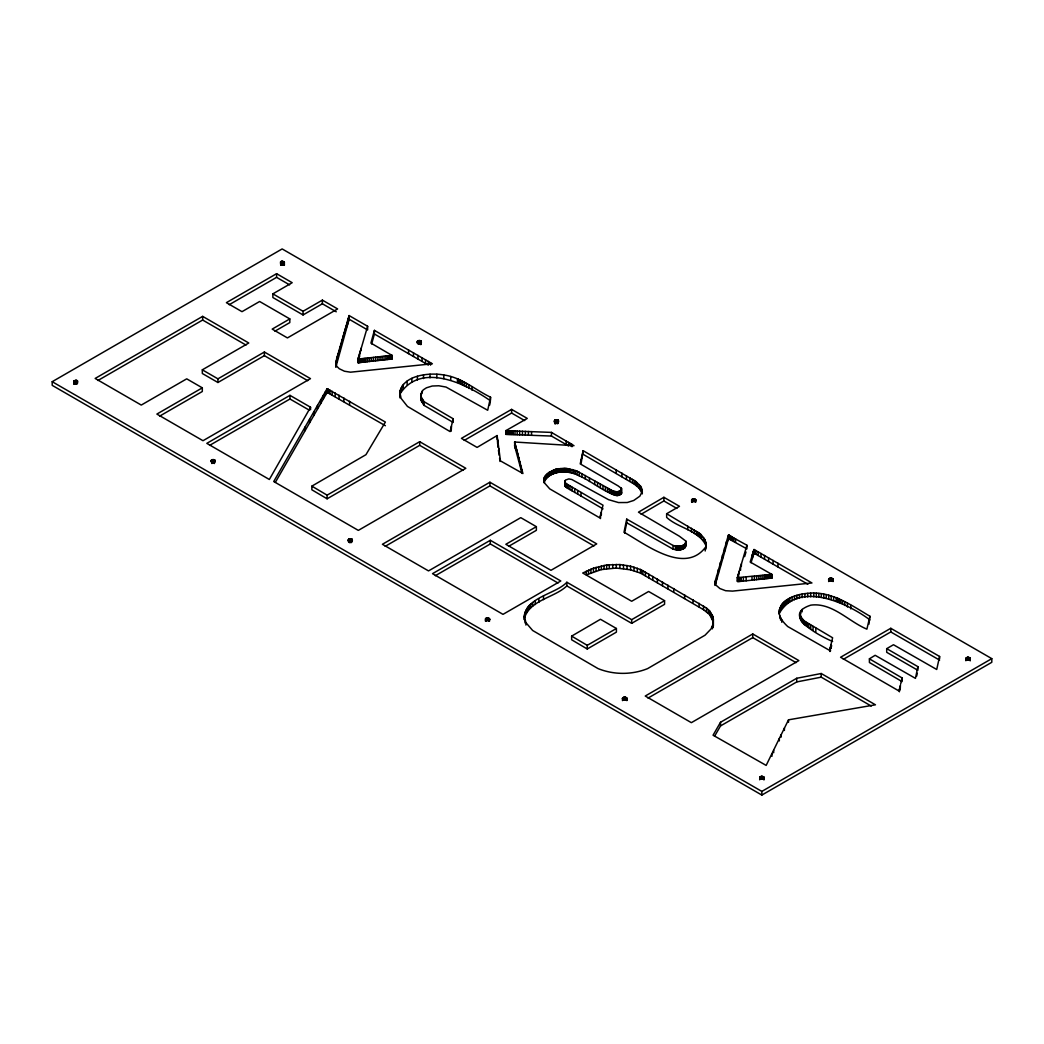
<?xml version="1.0" encoding="UTF-8"?>
<svg xmlns="http://www.w3.org/2000/svg" width="1044" height="1044" viewBox="0 0 1044 1044"><rect width="100%" height="100%" fill="white"/><g stroke="black" fill="none" stroke-linecap="round" stroke-linejoin="round"><path stroke-width="1.5" d="M715.088 581.795L715.088 585.449L728.451 538.717L728.568 535.011L728.451 538.717L746.917 548.896L746.917 545.229L728.451 535.063L715.088 581.795L715.949 585.097L719.864 588.529L725.632 590.721L732.536 591.113L811.945 582.97L754.042 549.509L750.192 562.011L771.829 574.383L771.829 578.05L739.648 581.482L737.534 581.456L737.495 580.751M746.917 545.229L737.39 577.658L771.829 574.383M713.209 617.656L713.183 627.431L713.039 617.043L709.685 611.001L706.501 608.039L641.146 569.776L630.563 566.187L619.875 564.556L606.668 564.961L593.475 568.184L582.735 573.012L631.672 601.266L648.624 591.478L664.571 600.678L664.571 604.332L631.672 623.333L566.853 585.906L566.853 582.252L631.672 619.666L664.571 600.678M399.878 397.842C397.359 375.801 427.923 372.003 443.817 374.992C461.422 377.315 475.111 389.764 490.563 397.229L487.692 410.253L446.023 387.063L438.806 385.771L432.229 386.019L426.461 387.794L423.185 389.921L420.862 393.862L421.071 400.478L424.125 405.398L453.2 422.442L453.2 418.774L424.125 401.744L421.071 396.824M421.071 400.478L421.28 396.12M543.833 479.013L544.772 483.268L549.744 488.879L599.791 517.876L603.014 505.231L565.913 483.476L564.765 481.506L565.678 480.044L568.81 478.896L571.773 479.483L608.508 499.658L618.518 502.569L627.261 502.516L633.76 500.454L639.855 496.174L642.282 491.411L640.651 486.308L635.587 481.336L583.113 450.669L580.216 463.875L618.231 485.969L621.572 488.553L621.258 490.093L617.2 491.907L612.828 490.928L577.097 471.144L565.939 468.364L556.256 469.147L549.196 472.332L544.511 477.043L543.833 482.667C549.601 469.696 568.38 469.839 579.263 475.855C592.261 481.454 603.419 492.142 617.2 495.574C618.883 495.456 623.164 493.838 621.049 491.62M779.137 614.016C778.498 599.452 796.089 594.297 807.717 593.331C830.985 590.63 851.082 605.115 869.939 616.26L868.921 624.221M524.584 613.911L524.323 619.744C522.835 597.377 555.773 594.428 566.853 582.252M706.083 546.482L705.091 539.774L700.159 533.771L666.646 513.726L679.487 506.301L663.88 497.296L638.458 512.173L679.409 536.238L685.791 541.053C685.804 547.134 677.125 546.743 673.041 545.464L626.726 519.116L624.012 532.257C644.774 543.663 684.994 575.805 706.083 546.482L706.083 548.922M335.907 361.916L336.533 366.026L339.287 368.741L344.429 371.22L350.51 372.186L432.373 363.795L374.404 330.361L370.907 343.084L391.944 355.365L358.105 359.058L367.618 326.276L349.114 315.562L336.664 358.718L335.816 367.227L349.114 319.216L349.114 315.562M399.826 395.78L400.139 390.104M626.726 519.116L626.726 522.77L673.041 549.118C677.125 550.41 685.804 550.788 685.791 544.707L685.36 544.002M832.616 641.447C823.155 637.688 778.954 615.425 810.849 605.128C832.303 602.323 848.367 621.402 866.885 629.154L869.939 616.26M624.612 533.001L626.726 522.77M917.872 666.646L917.872 670.3L886.708 652.304L886.708 648.65L917.872 666.646L915.457 678.365L875.146 655.293L869.404 658.829L869.404 662.496L902.094 681.601L902.094 677.947L869.404 658.829M916.658 676.16L917.271 673.236M583.113 450.669L581.195 463.079L581.195 459.412M489.61 405.229L490.249 402.332M900.424 685.047L900.215 689.614L900.215 685.96L898.975 690.984L840.577 657.263L890.78 628.292L939.587 656.467L936.716 669.491L893.481 644.735L886.708 648.65M713.183 623.777L711.029 628.958L705.052 635.196L647.606 668.617C631.855 674.946 613.859 674.946 598.095 668.617L532.662 630.498L525.915 622.642L524.323 616.091M399.826 392.126L401.079 398.364L407.46 406.416L450.081 431.59L453.2 418.774M779.137 611.588C779.059 617.722 783.561 622.537 787.698 626.517L829.575 650.399L832.616 637.78L804.232 620.958L800.918 617.017L800.161 613.428M831.637 645.61L830.985 648.389L830.985 644.735M900.646 684.107L902.094 677.947M830.515 650.386L830.306 651.273L830.306 647.606M358.562 360.415L357.988 362.712L391.944 359.019L391.905 355.26M603.014 508.885L566.814 487.731L565.052 486.256L565.209 484.155M371.69 343.92L374.404 334.015L374.404 330.361M751.027 562.729L754.042 553.163L754.042 549.509L753.82 553.555M744.607 556.648L745.99 551.989M626.909 698.606L624.873 699.78L622.446 698.606M869.939 619.914C847.519 602.988 798.386 580.347 779.372 613.246L779.372 609.592M764.077 777.806C759.119 782.178 759.119 773.199 764.077 777.584M833.099 579.564L831.063 580.738L828.636 579.564M970.267 658.764C965.308 663.136 965.295 654.157 970.267 658.529M73.733 381.582C78.705 377.21 78.705 386.189 73.733 381.804M284.386 262.762C279.414 267.147 279.414 258.168 284.386 262.54M489.727 619.405C484.755 623.777 484.755 614.799 489.727 619.183M524.584 617.578C530.574 599.674 554.755 597.612 566.853 585.906M622.446 698.384L624.482 697.209L626.909 698.384M695.917 500.363C690.945 504.735 690.945 495.756 695.917 500.141M828.636 579.342L830.672 578.154L833.099 579.342M400.139 393.758C420.954 361.615 466.551 383.879 490.563 400.883M779.333 738.473L766.165 765.409L713.065 735.198L720.517 722.278L796.729 678.274L821.223 673.51L875.446 704.804L788.52 719.825L779.333 738.473L779.333 740.914M310.551 407.238L269.352 479.483L206.803 443.361L289.958 395.35L310.551 407.238L310.551 409.679M327.111 498.81L311.856 489.793L311.856 486.139L365.935 454.701L385.38 422.063L327.137 388.707L273.724 481.519L358.327 530.391L465.833 468.312L419.701 441.69L327.111 495.156L327.111 498.81L419.701 445.344L463.04 470.361M275.329 482.38L327.137 392.361L327.137 388.707M714.553 736.268L720.517 725.932L720.517 722.278M417.496 341.114C416.034 343.137 420.367 343.841 421.358 342.393C422.22 339.535 415.134 340.044 417.496 343.541M348.487 539.356C347.026 541.379 351.358 542.084 352.35 540.635C353.211 537.777 346.125 538.286 348.487 541.784M554.677 420.314C553.216 422.337 557.548 423.042 558.54 421.593C559.401 418.735 552.315 419.244 554.677 422.742M505.792 430.689L527.272 418.422L511.612 409.378L461.422 438.363L477.095 447.406L497.114 435.557L500.467 460.9L522.927 473.519L514.562 442.017L573.991 445.684L551.454 432.399L505.909 430.702L505.909 434.356L551.454 436.053L568.602 445.958L568.602 442.304M211.554 459.973C209.439 461.761 213.811 463.014 214.973 461.631C216.747 458.903 209.009 458.668 211.554 462.414M506.431 433.939L505.792 434.343L505.948 430.585M641.133 514.274L663.88 500.95L663.88 497.296M571.642 636.122L600.457 619.275L616.404 628.488L616.404 632.142L587.237 648.99L571.642 639.776L571.642 636.122L587.237 645.336L587.237 648.99M52.2 381.699L282.154 248.929L991.8 658.647L991.8 662.301L761.846 795.071L52.2 385.353L52.2 381.699L761.846 791.404L991.8 658.647M307.706 380.682L264.38 355.665L217.922 382.495L202.314 373.491L202.314 369.824L248.785 343.006L202.653 316.371L95.148 378.45L141.266 405.072L186.719 378.841L202.314 387.846L202.314 391.5L159.628 416.151M336.246 311.791L322.374 303.778L303.047 314.949L272.862 297.514L272.862 293.86L292.19 282.702L276.595 273.685L226.391 302.669L241.999 311.673L259.63 301.494L289.814 318.916L289.814 322.583L274.898 331.196M97.94 380.486L202.653 320.038L245.979 345.055M229.184 304.717L276.595 277.352L289.593 284.855M289.814 318.916L272.184 329.108L287.439 337.917L337.63 308.933L322.374 300.124L303.047 311.282L272.862 293.86M202.314 387.846L156.874 414.077L202.993 440.712L310.499 378.646L264.38 352.011L217.922 378.841L202.314 369.824M209.622 445.383L289.958 399.004L309.181 410.096M464.215 440.411L511.612 413.046L524.662 420.575M536.368 526.672L505.844 544.289L550.958 570.324L596.737 543.898L489.91 482.224L382.404 544.289L428.523 570.911L520.773 517.654L536.368 526.672L536.368 530.326L508.624 546.338M385.197 546.338L489.91 485.878L593.932 545.934M490.328 540.283L432.516 573.665L502.999 614.355L560.811 580.986L490.328 540.283L490.328 543.95L557.992 583.009M435.335 575.701L490.328 543.95M587.237 645.336L616.404 628.488M752.75 633.969L645.231 696.035L691.363 722.67L798.869 660.591L752.75 633.969L752.75 637.623L648.024 698.084M720.517 725.932L796.729 681.928L821.223 677.164L871.27 706.057M843.369 659.312L890.78 631.946L939.587 660.121M713.326 621.976L709.685 614.655L703.539 609.696L640.429 573.052L630.563 569.841L616.286 568.053L601.357 569.593L586.297 574.866L586.297 571.212M515.41 445.605L514.562 445.671L522.052 473.415L522.052 469.761M327.137 392.361L385.38 425.73M754.042 553.163L807.873 584.262M374.404 334.015L428.392 365.087L428.392 361.433M583.113 454.323L634.282 484.116L639.202 488.187L642.191 493.407L642.191 489.753M663.88 500.95L676.89 508.454M752.75 637.623L796.076 662.64M349.114 319.216L367.618 329.943L367.618 326.276M706.031 542.084L706.031 545.738C699.023 530.195 678.104 528.12 666.646 517.38L666.646 513.726M311.856 486.139L327.111 495.156M771.177 577.645L771.829 578.05M391.944 359.019L390.991 358.275L390.991 354.608M498.471 450.356L499.162 455.301M499.593 458.394L500.037 461.474M497.479 439.224L498.001 446.884L498.001 443.23M582.056 455.484L582.213 458.42M800.161 617.082L800.187 618.27M970.202 658.307L970.202 660.748M970.072 658.098L970.072 660.539M969.876 657.903L969.876 660.343M969.628 657.733L969.628 660.173M969.328 657.589L969.328 660.03M968.989 657.472L968.989 659.912M968.623 657.394L968.623 659.834M968.232 657.355L968.232 659.795M967.84 657.355L967.84 659.795M967.462 657.394L967.462 659.834M967.096 657.472L967.096 659.912M966.757 657.589L966.757 660.03M966.457 657.733L966.457 660.173M966.209 657.903L966.209 660.343M966.013 658.098L965.883 660.748M939.587 656.467L939.587 658.908M900.006 686.821L900.006 689.249M899.824 687.604L899.824 690.045M899.393 689.353L899.393 691.794M890.78 628.292L890.78 631.946M850.769 605.233L850.769 608.887M847.454 603.341L847.454 606.995M844.753 601.814L844.753 605.468M842.586 600.6L842.586 604.267M840.838 599.674L840.838 603.328M839.428 598.943L839.428 602.61M838.241 598.382L838.241 602.049M837.197 597.938L837.197 601.592M836.192 597.546L836.192 601.2M833.673 596.646L833.673 600.313M833.021 579.12L833.021 581.547M832.89 578.898L832.89 581.338M832.694 578.702L832.694 581.143M832.446 578.533L832.446 580.973M832.146 578.389L832.146 580.829M831.807 578.272L831.807 580.712M831.442 578.193L831.442 580.634M831.063 578.154L831.063 580.594M831.181 595.863L831.181 599.517M830.672 578.154L830.672 580.594M830.75 645.753L830.75 648.193M830.28 578.193L830.28 580.634M829.915 578.272L829.915 580.712M830.124 648.402L829.954 651.521M829.575 578.389L829.575 580.829M829.275 578.533L829.275 580.973M829.027 578.702L828.832 581.338M828.701 579.12L828.701 581.547M828.714 595.184L828.714 598.838M826.248 594.597L826.248 598.264M823.794 594.127L823.794 597.781M821.315 593.736L821.315 597.403M821.223 673.51L821.223 677.164M818.835 593.462L818.835 597.116M816.33 593.266L816.33 596.933M815.821 628.07L815.821 631.737M813.798 593.175L813.798 596.842M813.054 626.465L813.054 630.119M810.692 593.188L810.692 596.842M810.731 625.095L810.731 628.749M808.8 623.934L808.8 627.588M807.717 593.331L807.717 596.985M807.221 622.968L807.221 626.622M805.968 622.159L805.968 625.826M804.976 621.506L804.976 625.16M804.859 593.605L804.859 597.259M804.232 620.958L804.232 624.612M803.684 620.501L803.684 624.168M802.549 619.379L802.549 623.033M802.118 594.023L802.118 597.677M802.131 609.409L802.131 611.849M801.622 618.205L801.622 621.872M800.813 611.158L800.813 613.598M800.918 617.017L800.918 620.671M800.435 615.816L800.435 619.47M799.469 594.571L799.469 598.225M796.924 595.263L796.924 598.917M796.729 678.274L796.729 681.928M794.471 596.098L794.471 599.752M792.096 597.077L792.096 600.731M789.812 598.186L789.812 601.853M788.364 598.982L788.364 602.636M788.52 719.825L788.52 722.265M787.059 599.765L787.059 603.419M785.884 600.548L785.884 604.202M784.827 601.331L784.827 604.998M784.396 728.007L784.396 730.448M783.861 602.14L783.861 605.794M783.013 602.975L783.013 606.629M782.243 603.837L782.243 607.504M781.786 619.836L781.786 622.276M781.551 604.75L781.551 608.404M781.16 734.676L781.16 737.103M780.925 605.716L780.925 609.37M780.586 617.735L780.586 620.175M779.959 607.634L779.959 611.288M779.737 615.66L779.737 618.1M777.976 563.238L777.976 566.905M773.669 750.323L773.669 752.763M773.095 560.419L773.095 564.073M771.973 753.859L771.973 756.287M771.673 574.278L771.738 578.063M771.503 574.435L771.503 578.089M771.177 573.991L771.138 578.128M770.655 574.526L770.655 578.193M770.067 574.591L770.067 578.245M769.389 574.657L769.389 578.324M768.593 557.809L768.593 561.476M768.632 574.735L768.632 578.402M767.823 574.826L767.823 578.48M766.962 574.905L766.962 578.572M765.904 575.022L765.904 578.676M764.534 555.473L764.534 559.14M764.521 575.166L764.521 578.82M764.012 777.362L764.012 779.79M763.882 777.141L763.882 779.581M763.686 776.945L763.686 779.385M763.438 776.775L763.438 779.216M763.138 776.632L763.138 779.072M762.851 575.335L762.851 579.002M762.799 776.514L762.799 778.954M762.433 776.436L762.433 778.876M762.042 776.397L762.042 778.837M761.846 791.404L761.846 795.071M761.663 776.397L761.663 778.837M761.272 776.436L761.272 778.876M761.024 553.464L761.024 557.118M760.946 575.544L760.946 579.198M760.906 776.514L760.906 778.954M760.567 776.632L760.567 779.072M760.267 776.775L760.267 779.216M760.019 776.945L760.019 779.385M759.823 777.141L759.693 779.79M758.857 575.766L758.857 579.42M758.14 551.806L758.14 555.46M756.652 576.014L756.652 579.668M755.947 550.566L755.947 554.22M754.564 549.783L754.564 553.437M754.355 576.262L754.355 579.916M753.651 550.371L753.651 554.025M753.429 550.984L753.429 554.638M753.181 551.741L753.181 555.395M752.907 552.615L752.907 556.269M752.607 553.594L752.607 557.248M752.293 554.638L752.293 558.305M752.032 576.523L752.032 580.177M746.16 577.175L746.16 580.829M743.354 577.476L743.354 581.13M741.37 563.838L741.37 566.279M741.214 577.697L741.214 581.351M740.574 566.54L740.574 570.194M739.648 577.828L739.648 581.482M739.165 571.316L739.165 573.756M738.578 573.3L738.578 576.954M738.565 577.893L738.565 581.547M738.095 574.957L738.095 577.397M737.886 577.88L737.886 581.534M737.495 577.084L737.534 581.456M737.39 577.462L737.39 581.325M735.55 538.678L735.55 542.332M733.697 537.621L733.697 541.275M732.17 536.76L732.17 540.414M730.957 536.094L730.957 539.748M730.017 535.598L730.017 539.265M729.325 535.259L729.325 538.926M728.856 535.076L728.856 538.73M727.707 537.242L727.707 540.896M726.337 541.758L726.337 545.412M724.523 547.93L724.523 551.584M722.448 555.069L722.448 558.723M720.321 562.52L720.321 566.174M718.324 569.593L718.324 573.247M716.654 575.609L716.654 579.263M715.518 579.903L715.518 583.57M713.391 619.04L713.365 626.008M713.039 617.043L713.039 620.697M712.804 616.417L712.804 620.071M712.504 615.751L712.504 619.418M712.426 626.413L712.426 628.84M712.125 615.033L712.125 618.687M711.643 614.211L711.643 617.865M710.625 612.45L710.625 616.104M709.685 611.001L709.685 614.655M708.432 609.618L708.432 613.272M706.501 608.039L706.501 611.706M705.091 539.774L705.091 543.428M705.209 548.544L705.209 550.984M703.565 537.386L703.565 541.04M703.539 606.029L703.539 609.696M701.438 534.946L701.438 538.6M700.824 534.345L700.824 538.012M700.159 533.771L700.159 537.425M699.31 533.132L699.31 536.786M699.154 603.328L699.154 606.982M698.149 532.336L698.149 536.003M696.544 531.331L696.544 534.985M695.709 499.698L695.709 502.138M695.513 499.502L695.513 501.942M695.265 499.332L695.265 501.772M694.965 499.189L694.965 501.629M694.625 499.071L694.625 501.512M694.26 499.006L694.26 501.433M694.364 530L694.364 533.654M693.882 498.967L693.882 501.394M693.49 498.967L693.49 501.394M693.099 499.006L693.099 501.433M692.968 599.674L692.968 603.341M692.733 499.071L692.733 501.512M692.394 499.189L692.394 501.629M692.107 499.332L692.107 501.772M691.846 499.502L691.846 501.942M691.65 499.698L691.65 502.138M691.48 528.277L691.48 531.944M687.748 526.085L687.748 529.739M685.791 541.053L685.712 546.077M685.621 542.841L685.49 546.899M685.295 543.598L685.295 547.265M685.06 543.937L685.06 547.591M684.747 544.25L684.747 547.904M684.629 594.832L684.629 598.486M684.381 544.55L684.381 548.204M683.924 544.837L683.924 548.491M683.402 545.125L683.402 548.779M682.789 545.412L682.789 549.066M682.084 545.686L682.084 549.34M681.354 545.908L681.354 549.562M680.597 546.077L680.597 549.731M679.814 546.182L679.814 549.849M679.005 546.247L679.005 549.901M678.156 546.247L678.156 549.901M677.282 546.195L677.282 549.862M676.381 546.09L676.381 549.757M675.442 545.934L675.442 549.588M673.745 588.529L673.745 592.183M673.041 545.464L673.041 549.118M667.964 585.175L667.964 588.842M662.483 582.004L662.483 585.671M657.394 579.068L657.394 582.735M652.787 576.418L652.787 580.072M648.755 574.109L648.755 577.763M645.414 572.19L645.414 575.857M642.843 570.729L642.843 574.396M642.282 491.411L642.282 493.851M641.642 488.057L641.642 491.711M641.146 569.776L641.146 573.443M640.651 486.308L640.651 489.975M640.429 569.385L640.429 573.052M639.202 484.52L639.202 488.187M637.31 482.693L637.31 486.347M637.284 568.158L637.284 571.812M636.527 482.041L636.527 485.695M635.587 481.336L635.587 484.99M634.282 480.449L634.282 484.116M633.982 567.088L633.982 570.742M632.455 479.3L632.455 482.967M631.672 619.666L631.672 623.333M630.563 566.187L630.563 569.841M629.91 477.774L629.91 481.428M627.053 565.47L627.053 569.124M626.831 698.162L626.831 700.589M626.7 697.94L626.7 700.38M626.465 475.738L626.465 479.392M626.504 697.744L626.504 700.185M626.256 697.575L626.256 700.015M625.956 697.431L625.956 699.871M625.617 697.314L625.617 699.754M625.252 697.248L625.252 699.676M624.873 697.209L624.873 699.637M624.482 697.209L624.482 699.637M624.09 697.248L624.09 699.676M623.725 697.314L623.725 699.754M623.477 564.921L623.477 568.575M623.385 697.431L623.385 699.871M623.085 697.575L623.085 700.015M622.837 697.744L622.642 700.38M622.511 698.162L622.511 700.589M621.95 473.115L621.95 476.769M621.572 488.553L621.545 493.434M621.415 489.923L621.415 493.577M621.258 490.093L621.258 493.747M621.049 487.953L621.063 493.929M620.828 490.445L620.828 494.112M620.593 490.628L620.593 494.295M620.319 490.81L620.319 494.478M620.045 490.993L620.045 494.647M619.875 564.556L619.875 568.223M619.34 491.359L619.34 495.013M618.648 491.646L618.648 495.3M617.931 491.828L617.931 495.482M617.2 491.907L617.2 495.574M616.43 491.907L616.43 495.561M616.195 469.774L616.195 473.428M616.286 564.386L616.286 568.053M615.634 491.802L615.634 495.456M614.772 491.607L614.772 495.261M613.833 491.319L613.833 494.973M612.828 490.928L612.828 494.582M612.737 564.413L612.737 568.08M612.149 490.602L612.149 494.269M611.014 490.014L611.014 493.668M609.487 489.192L609.487 492.846M609.265 564.647L609.265 568.301M607.595 488.148L607.595 491.815M606.668 564.961L606.668 568.615M605.403 486.935L605.403 490.589M604.032 565.391L604.032 569.045M602.975 485.564L602.975 489.231M601.344 512.421L601.344 514.862M601.357 565.939L601.357 569.593M600.652 515.358L600.457 518.581M600.339 484.077L600.339 487.744M598.695 566.592L598.695 570.246M597.559 482.498L597.559 486.152M596.059 567.336L596.059 571.003M594.702 480.853L594.702 484.507M593.475 568.184L593.475 571.838M590.969 569.111L590.969 572.778M589.495 477.852L589.495 481.519M588.568 570.128L588.568 573.782M585.306 475.477L585.306 479.131M581.952 473.611L581.952 477.265M581.025 492.533L581.025 496.187M579.263 472.201L579.263 475.855M577.697 490.589L577.697 494.243M577.097 471.144L577.097 474.798M575.257 470.374L575.257 474.028M574.735 488.853L574.735 492.507M573.6 469.813L573.6 473.467M571.981 444.313L571.981 446.741M572.138 487.313L572.138 490.967M571.942 469.369L571.942 473.023M570.52 443.439L570.52 445.866M570.115 468.965L570.115 472.619M569.946 485.995L569.946 489.662M568.732 468.704L568.732 472.358M568.158 484.912L568.158 488.579M567.336 468.508L567.336 472.162M566.814 484.077L566.814 487.731M566.161 440.881L566.161 444.535M565.939 468.364L565.939 472.018M565.913 483.476L565.913 487.143M565.483 483.15L565.483 486.804M565.209 480.488L565.052 486.256M564.895 480.984L564.817 485.708M564.556 468.286L564.556 471.94M564.765 481.506L564.765 485.173M563.186 468.26L563.186 471.927M561.829 468.312L561.829 471.966M560.484 468.417L560.484 472.071M559.14 468.573L559.14 472.24M558.344 420.314L558.344 422.742M558.083 420.132L558.083 422.572M557.835 468.808L557.835 472.462M557.796 419.988L557.796 423.642M557.457 419.884L557.457 423.538M557.091 419.805L557.091 423.459M557 468.978L557 472.632M556.7 419.766L556.7 423.42M556.308 419.766L556.308 423.42M556.256 469.147L556.256 472.801M555.93 419.805L555.93 423.459M555.565 419.884L555.565 423.538M555.578 469.317L555.578 472.984M555.225 419.988L555.225 423.642M554.925 420.132L554.925 423.799M554.938 469.526L554.938 473.18M554.312 469.748L554.312 473.402M553.672 469.996L553.672 473.663M552.994 470.309L552.994 473.963M552.25 470.661L552.25 474.315M551.454 432.399L551.454 436.053M551.428 471.079L551.428 474.733M550.24 471.705L550.24 475.372M549.196 472.332L549.196 475.986M548.257 472.945L548.257 476.599M547.434 473.558L547.434 477.212M546.704 474.185L546.704 477.839M546.051 474.837L546.051 478.491M545.477 475.529L545.477 479.183M544.968 476.26L544.968 479.914M544.511 477.043L544.511 480.697M544.081 478.022L544.081 481.675M543.493 595.941L543.493 599.608M538.834 598.708L538.834 602.362M535.285 600.874L535.285 604.528M532.649 602.597L532.649 606.264M531.54 431.603L531.54 435.257M530.717 604.032L530.717 607.686M529.321 605.298L529.321 608.965M528.421 431.472L528.421 435.139M528.251 606.564L528.251 610.218M527.311 607.947L527.311 611.601M526.32 609.605L526.32 613.259M525.915 622.642L525.915 625.082M525.367 431.355L525.367 435.022M525.249 611.758L525.249 615.412M524.988 620.449L524.988 622.89M522.431 431.25L522.431 434.904M521.152 466.159L521.152 469.813M520.056 461.918L520.056 465.572M519.677 431.146L519.677 434.813M518.894 457.442L518.894 461.096M517.759 453.109L517.759 456.776M517.185 431.068L517.185 434.722M516.754 449.325L516.754 452.979M515.958 446.467L515.958 450.121M515.501 444.927L515.501 448.581M515.188 444L515.331 448.111M515.005 430.989L515.005 434.656M515.044 443.569L515.044 447.237M514.953 441.951L514.914 446.832M514.653 441.977L514.705 446.179M513.217 430.937L513.217 434.591M511.873 430.898L511.873 434.552M511.612 409.378L511.612 413.046M510.803 430.872L510.803 434.526M509.785 430.846L509.785 434.5M508.846 430.82L508.846 434.474M508.01 430.794L508.01 434.448M507.267 430.767L507.267 434.421M506.666 430.741L506.666 434.395M506.209 430.715L506.209 434.382M498.732 448.568L498.732 452.222M498.223 444.901L498.223 447.341M497.792 441.703L497.792 445.357M497.623 440.359L497.623 444.013M497.114 435.557L497.114 439.211M490.563 397.229L490.563 399.669M489.91 482.224L489.91 485.878M489.519 618.74L489.519 621.18M489.323 618.544L489.323 620.984M489.075 618.374L489.075 620.815M488.775 618.231L488.775 620.671M488.435 618.126L488.435 620.554M488.07 618.048L488.07 620.475M487.692 618.009L487.692 620.436M487.3 618.009L487.3 620.436M486.909 618.048L486.909 620.475M486.543 618.126L486.543 620.554M486.204 618.231L486.204 620.671M485.917 618.374L485.917 620.815M485.656 618.544L485.656 620.984M485.46 618.74L485.46 621.18M472.058 386.593L472.058 390.247M469.017 384.858L469.017 388.512M466.394 383.383L466.394 387.037M464.149 382.13L464.149 385.784M462.257 381.099L462.257 384.753M460.678 380.264L460.678 383.918M459.373 379.598L459.373 383.252M458.316 379.089L458.316 382.757M457.468 378.724L457.468 382.391M451.478 426.265L451.217 431.002L451.217 427.348M450.982 428.34L450.982 430.781M450.734 376.479L450.734 380.133M443.817 374.992L443.817 378.646M436.862 374.235L436.862 377.902M430.546 362.699L430.546 365.126M430.037 374.222L430.037 377.876M425.534 359.762L425.534 363.416M424.125 401.744L424.125 405.398M423.499 374.913L423.499 378.567M422.742 399.93L422.742 403.597M422.037 357.74L422.037 361.394M422.063 391.148L422.063 393.588M421.724 398.364L421.724 402.031M421.163 341.114L421.163 343.541M420.915 340.931L420.915 344.598M420.862 393.862L420.784 398.978M420.615 340.788L420.615 344.455M420.275 340.683L420.275 344.337M419.91 340.605L419.91 344.259M419.701 441.69L419.701 445.344M419.518 340.566L419.518 344.22M419.127 340.566L419.127 344.22M418.748 340.605L418.748 344.259M418.383 340.683L418.383 344.337M418.044 340.788L418.044 343.228M417.991 355.391L417.991 359.058M417.744 340.931L417.744 343.372M417.391 376.297L417.391 379.951M413.476 352.794L413.476 356.448M411.884 378.346L411.884 382.013M408.582 349.975L408.582 353.629M407.134 381.073L407.134 384.727M403.284 384.44L403.284 388.094M401.862 386.254L401.862 389.908M400.818 388.146L400.818 391.8M391.67 355.404L391.67 359.058M391.578 355.012L391.578 358.666M391.056 355.482L391.056 359.136M390.13 355.586L390.13 359.253M388.942 355.73L388.942 359.384M387.494 355.9L387.494 359.554M385.862 356.082L385.862 359.736M384.048 356.278L384.048 359.932M382.091 356.487L382.091 360.154M380.042 356.722L380.042 360.376M377.902 356.944L377.902 360.611M375.736 357.178L375.736 360.846M373.569 357.426L373.569 361.08M371.455 357.648L371.455 361.315M369.446 357.87L369.446 361.537M367.592 358.079L367.592 361.733M365.935 358.262L365.935 361.916M364.513 358.418L364.513 362.085M363.39 358.549L363.39 362.203M362.464 358.653L362.464 362.307M361.563 358.744L361.563 362.412M361.015 348.304L361.015 350.745M360.741 358.836L360.741 362.49M360.258 350.862L360.258 353.303M359.997 358.914L359.997 362.568M359.593 353.146L359.593 356.813M359.345 358.966L359.345 362.633M359.019 355.13L359.019 357.57M358.797 359.019L358.797 362.673M358.562 356.761L358.379 362.699M358.236 357.988L358.236 361.642M358.027 358.771L358.105 362.712M352.154 539.356L352.154 541.784M351.893 539.174L351.893 541.614M351.606 539.03L351.606 541.471M351.267 538.926L351.267 542.58M350.901 538.848L350.901 542.502M350.51 538.808L350.51 542.462M350.118 538.808L350.118 542.462M349.74 538.848L349.74 542.502M349.596 401.287L349.596 404.942M349.375 538.926L349.375 542.58M349.035 539.03L349.035 541.471M348.735 539.174L348.735 541.614M348.487 317.794L348.487 321.448M348.122 319.033L348.122 322.7M347.6 320.834L347.6 324.501M346.921 323.131L346.921 326.785M346.125 325.845L346.125 329.499M345.212 328.925L345.212 332.579M344.22 332.292L344.22 335.959M343.841 397.96L343.841 401.614M343.15 335.907L343.15 339.561M342.041 339.665L342.041 343.332M340.931 343.45L340.931 347.104M339.874 347.078L339.874 350.732M339.052 395.206L339.052 398.86M338.908 350.484L338.908 354.138M338.034 353.603L338.034 357.257M337.29 356.369L337.29 360.023M336.664 358.718L336.664 362.385M336.194 360.585L336.194 364.252M335.189 392.988L335.189 396.655M332.162 391.278L332.162 394.945M329.917 390.038L329.917 393.692M328.377 389.216L328.377 392.87M327.477 388.786L327.477 392.44M326.668 389.503L326.668 393.157M325.376 391.709L325.376 395.376M323.366 395.193L323.366 398.847M322.374 300.124L322.374 303.778M320.704 399.813L320.704 403.467M317.454 405.437L317.454 409.091M313.722 411.923L313.722 415.577M309.572 419.153L309.572 422.807M305.07 426.97L305.07 430.637M303.047 311.282L303.047 314.949M289.958 395.35L289.958 399.004M284.307 262.318L284.386 265.202M283.981 261.913L284.177 264.55M283.733 261.731L283.733 264.171M283.433 261.587L283.433 265.254M283.094 261.483L283.094 265.137M282.728 261.405L282.728 265.059M282.35 261.365L282.35 265.019M281.958 261.365L281.958 265.019M281.567 261.405L281.567 265.059M281.201 261.483L281.201 265.137M280.862 261.587L280.862 265.254M280.562 261.731L280.562 264.171M276.595 273.685L276.595 277.352M264.38 352.011L264.38 355.665M217.922 378.841L217.922 382.495M214.725 459.973L214.725 462.414M214.425 459.83L214.425 463.497M214.085 459.725L214.085 463.379M213.72 459.647L213.72 463.301M213.328 459.608L213.328 463.262M212.937 459.608L212.937 463.262M212.558 459.647L212.558 463.301M212.193 459.725L212.193 463.379M211.854 459.83L211.854 463.497M202.653 316.371L202.653 320.038M77.543 380.773L77.543 383.213M77.243 380.629L77.243 383.07M76.904 380.525L76.904 384.179M76.538 380.447L76.538 384.101M76.16 380.407L76.16 384.062M75.768 380.407L75.768 384.062M75.377 380.447L75.377 384.101M75.011 380.525L75.011 384.179M74.672 380.629L74.672 383.07M74.372 380.773L74.372 383.213M74.124 380.956L74.124 383.396M73.928 381.151L73.928 383.592M73.798 381.36L73.733 384.244"/></g></svg>
